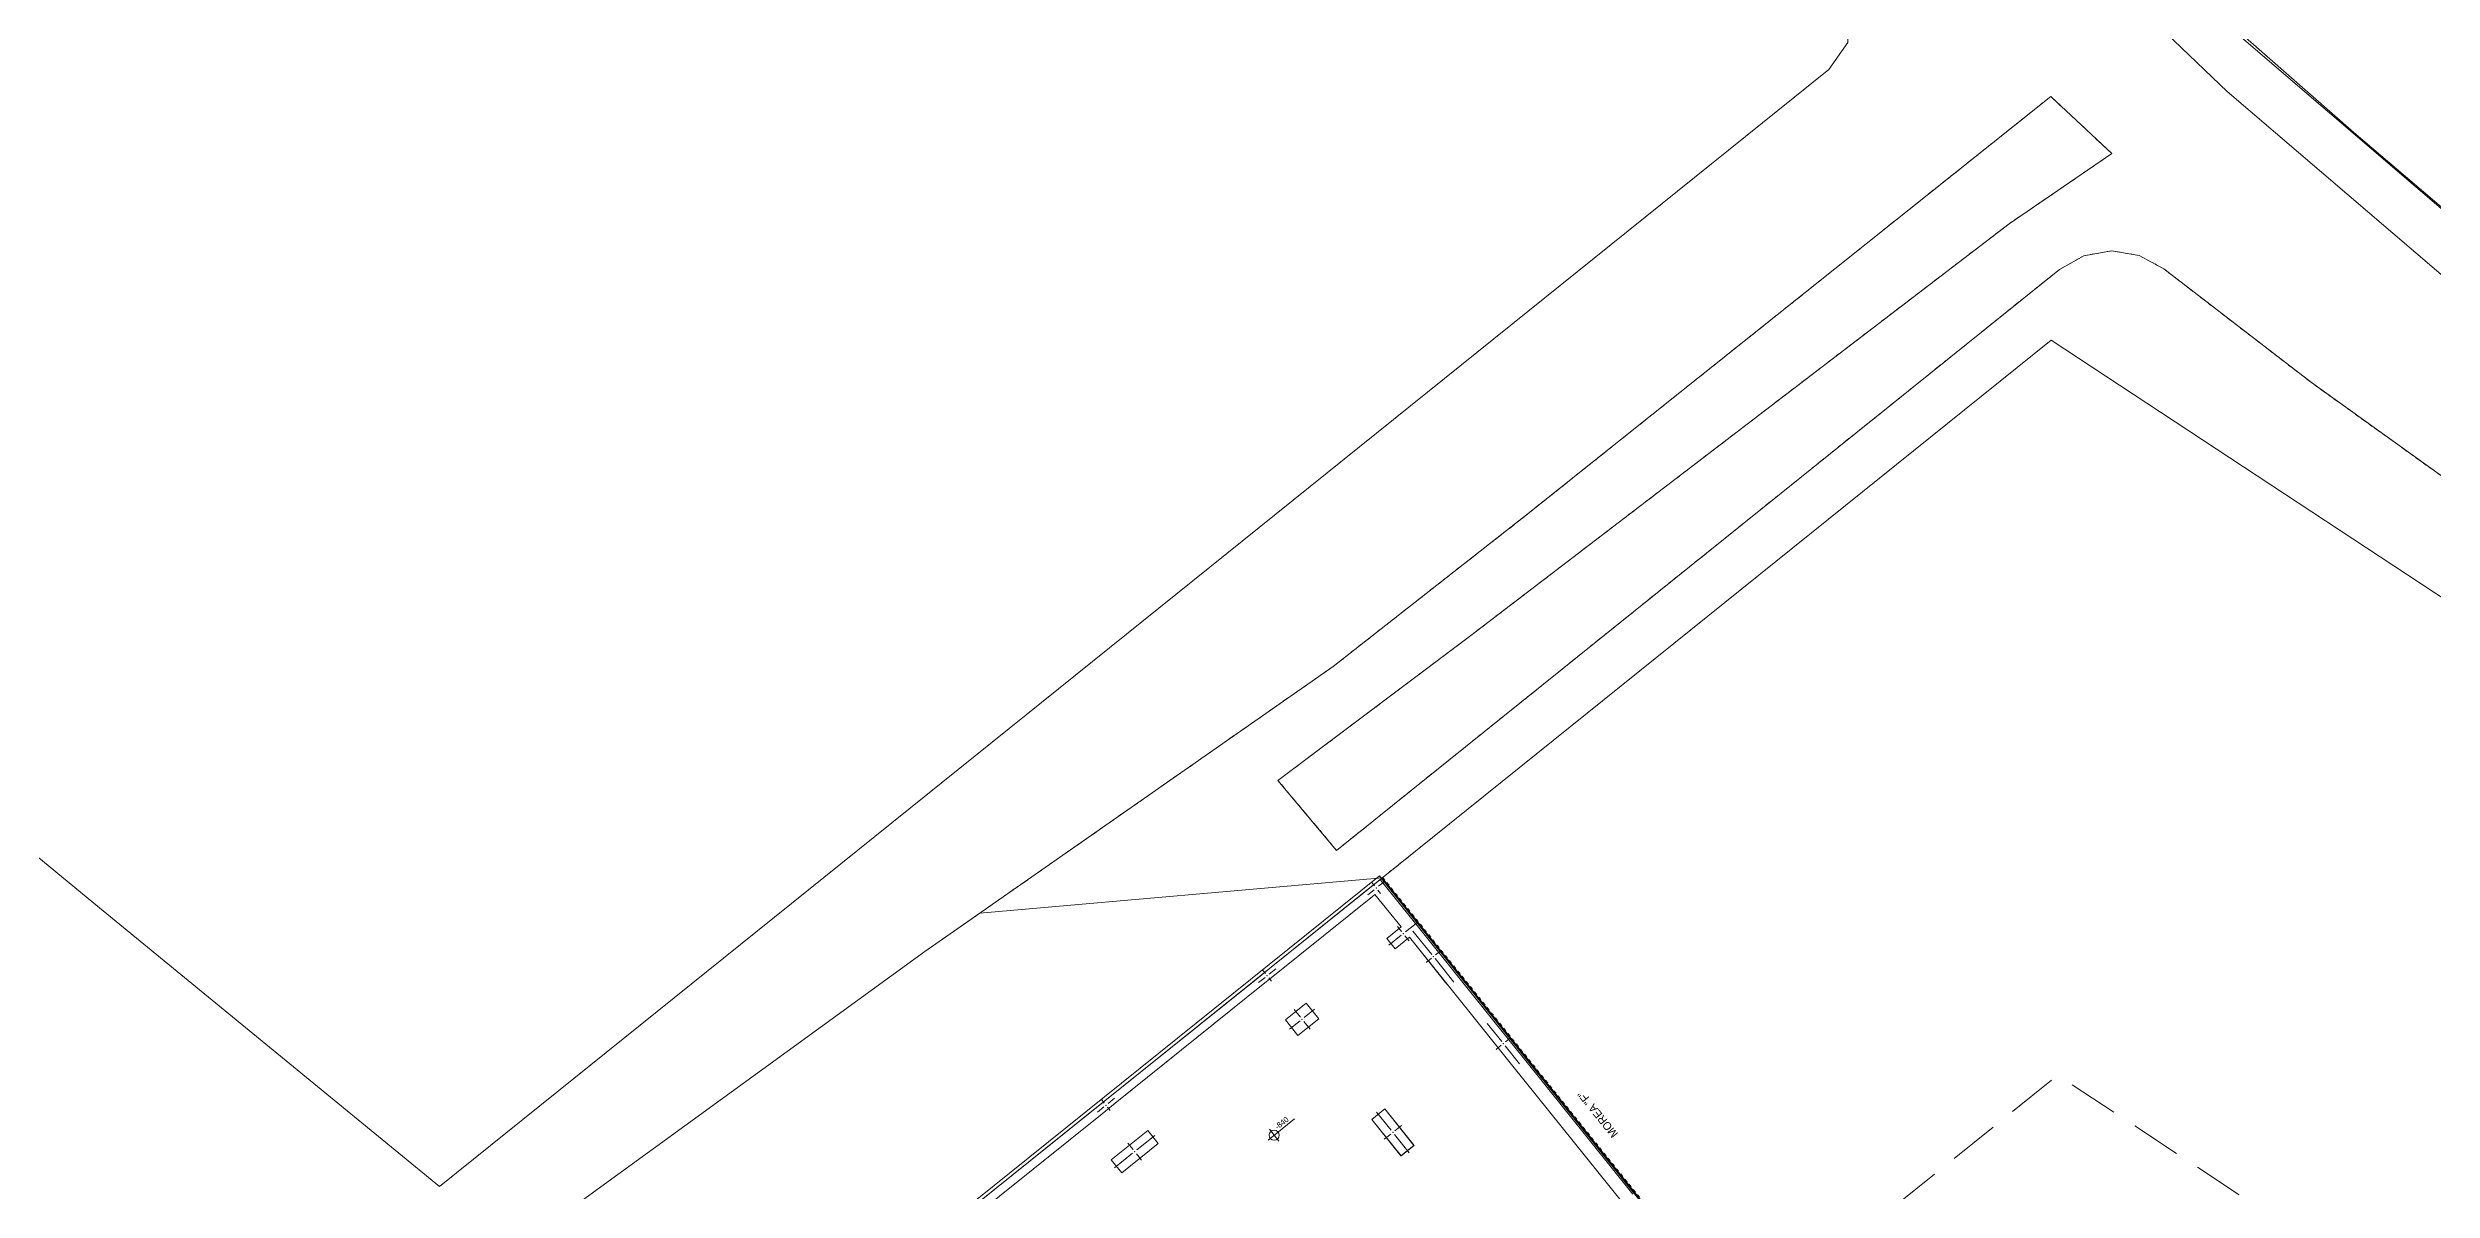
# Model space of a CAD drawing. Header units: metres. Extents: x 7511866 to 7512033, y 4692261 to 4692415.
# Drawn here: x 7511923.9 to 7511995.5, y 4692324.2 to 4692358.4 of the extents above; entities that cross this region are included whole.
import ezdxf

# ---------------------------------------------------------------- set-up
doc = ezdxf.new("R2010")
doc.units = ezdxf.units.M
doc.linetypes.add('DASHED', pattern=[0.75, 0.5, -0.25])
doc.linetypes.add('Dot & Dashed', pattern=[402.166657, 190.5, -105.833333, 0, -105.833324])
for name, color, linetype, lineweight, true_color in [('2D Drafting - General_Pen_No__81', 7, 'Continuous', 20, 0x6a6a6a), ('2D Drafting - General_Pen_No__82', 7, 'Continuous', 20, 0xaaaaaa), ('A - Dimensionimi_Pen_No__156', 7, 'Continuous', 20, 0x54689e), ('A - Parcelat_Pen_No__8', 7, 'Continuous', 35, 0xa80f02)]:
    doc.layers.add(name, color=color, linetype=linetype, lineweight=lineweight, true_color=true_color)
for name, color, linetype, lineweight in [('A - Muret_Pen_No__22', 8, 'Continuous', 35), ('A - Parcelat_Pen_No__101', 252, 'Continuous', 13), ('A - Pllaka meskatit_Pen_No__7', 7, 'Continuous', 35), ('A - Shtyllat_Pen_No__101', 252, 'Continuous', 13), ('A - Shtyllat_Pen_No__22', 8, 'Continuous', 35), ('Asfallt', 97, 'Continuous', 0), ('llg betimi themelet', 97, 'Continuous', 0), ('Parcela Baze', 7, 'Continuous', 0), ('projekt', 97, 'Continuous', 0), ('Themel pllaka o3 ferizaj', 30, 'Continuous', 0), ('trotuar', 155, 'Continuous', 0)]:
    doc.layers.add(name, color=color, linetype=linetype, lineweight=lineweight)
doc.styles.add('GENERATED_STYLE_1', font='GOTHIC.TTF')

# ---------------------------------------------------------------- blocks, each defined once
blk = doc.blocks.new('A$C4D007AD5')
at = {"layer": '2D Drafting - General_Pen_No__82', "color": 253, "linetype": 'DASHED', "lineweight": 0, "true_color": 0xaaaaaa}
blk.add_lwpolyline([(50043, 54407.5), (48881.1, 54407.5), (48881.1, 34607.5), (50043, 34607.5)], dxfattribs=at)
at = {"layer": 'A - Dimensionimi_Pen_No__156', "color": 165, "linetype": 'Continuous', "lineweight": 0, "true_color": 0x54689e}
for points in [[(41271.6, 50421), (42283.5, 50421)], [(41501.6, 50191), (41501.6, 50651)]]:
    blk.add_lwpolyline(points, dxfattribs=at)
at = {"layer": 'A - Dimensionimi_Pen_No__156', "color": 165, "linetype": 'Continuous', "lineweight": 20, "true_color": 0x54689e}
blk.add_circle((41501.6, 50421), 150, dxfattribs=at)
at = {"layer": 'A - Muret_Pen_No__22', "color": 8, "linetype": 'Continuous', "lineweight": 0, "flags": 128}
for points in [[(37881.1, 54407.5), (31281.1, 54407.5)], [(44081.1, 54407.5), (38381.1, 54407.5)], [(48281.1, 54407.5), (44581.1, 54407.5)], [(31281.1, 54157.5), (37881.1, 54157.5)], [(38381.1, 54157.5), (44081.1, 54157.5)], [(44581.1, 54157.5), (48281.1, 54157.5)], [(48381.1, 54157.5), (48381.1, 52907.5)], [(48781.1, 52907.5), (48781.1, 54157.5)], [(48381.1, 50707.5), (48381.1, 48957.5)], [(48781.1, 48957.5), (48781.1, 50707.5)], [(48381.1, 47557.5), (48381.1, 42307.5)], [(48781.1, 42307.5), (48781.1, 47557.5)]]:
    blk.add_lwpolyline(points, dxfattribs=at)
at = {"layer": 'A - Parcelat_Pen_No__101', "color": 252, "linetype": 'Dot & Dashed', "lineweight": 0, "flags": 128}
blk.add_lwpolyline([(43142.6, 29135), (48877.1, 29602.4), (55345.9, 30128.6), (58723.7, 14766.8), (58784, 14442.6), (76117.6, 18660.9), (86320.5, 21144), (85965.8, 21949.6), (83687.4, 28550.8), (83115.2, 32547.7), (81769.7, 41940.9), (81389.7, 43147.8), (79890.7, 48531.6), (78573, 53962.3), (78248.4, 54739.9), (77687.1, 55366.4), (76953.1, 55770), (76122, 55909), (48310.1, 55907.2), (48251.2, 58642.9), (55488, 58408.7), (75800.6, 57921.8), (79523.2, 57631.8), (79168.2, 60115.3), (59109.1, 60181.8), (51686.8, 60271.3), (38791.5, 61141.5)], dxfattribs=at)
at = {"layer": 'A - Parcelat_Pen_No__8', "color": 14, "lineweight": 0, "true_color": 0xa80f02, "flags": 128}
for points in [[(38791.5, 61141.5), (36784, 61276.9), (21623.1, 62020.3), (21904.4, 60681.1), (5729.2, 61972.4), (0, 52573), (544.5, 51155.8), (5990.7, 36973.6), (9629.6, 26081), (16025.4, 6934.4), (27104.5, 10155.5), (37230.6, 12201.3), (40285.2, 12799.4), (38376, 28801.7), (42012.2, 29042.9), (43142.6, 29135)], [(43142.6, 29135), (48856.1, 34707.5), (48856.1, 54407.5), (38791.5, 61141.5)]]:
    blk.add_lwpolyline(points, dxfattribs=at)
at = {"layer": 'A - Pllaka meskatit_Pen_No__7', "color": 7, "linetype": 'Continuous', "lineweight": 0, "flags": 128}
blk.add_lwpolyline([(6381.1, 54507.5), (6381.1, 41657.5), (7531.1, 41657.5), (7531.1, 36757.5), (11431.1, 36757.5), (11431.1, 35007.5), (44181.1, 35007.5), (48831.1, 35007.5), (48831.1, 54507.5)], close=True, dxfattribs=at)
at = {"layer": 'A - Shtyllat_Pen_No__101', "color": 252, "linetype": 'Continuous', "lineweight": 0}
for p, q in [((38131.1, 54362.5), (38131.1, 54487.5)), ((44331.1, 54362.5), (44331.1, 54487.5)), ((48531.1, 54362.5), (48531.1, 54487.5)), ((38051.1, 54282.5), (37801.1, 54282.5)), ((38131.1, 54202.5), (38131.1, 54077.5)), ((38211.1, 54282.5), (38461.1, 54282.5)), ((44251.1, 54282.5), (44001.1, 54282.5)), ((44331.1, 54202.5), (44331.1, 54077.5)), ((44411.1, 54282.5), (44661.1, 54282.5)), ((48451.1, 54282.5), (48201.1, 54282.5)), ((48531.1, 54202.5), (48531.1, 54077.5)), ((48611.1, 54282.5), (48861.1, 54282.5)), ((37931.1, 52737.5), (37931.1, 52987.5)), ((44331.1, 52687.5), (44331.1, 52987.5)), ((48306.1, 52787.5), (48306.1, 52987.5)), ((37851.1, 52657.5), (37151.1, 52657.5)), ((37931.1, 52577.5), (37931.1, 52327.5)), ((38011.1, 52657.5), (38711.1, 52657.5)), ((44251.1, 52607.5), (43851.1, 52607.5)), ((44331.1, 52527.5), (44331.1, 52227.5)), ((44411.1, 52607.5), (44811.1, 52607.5)), ((48226.1, 52707.5), (47751.1, 52707.5)), ((48306.1, 52627.5), (48306.1, 52427.5)), ((48386.1, 52707.5), (48861.1, 52707.5)), ((48581.1, 51687.5), (48581.1, 52587.5)), ((48501.1, 51607.5), (48301.1, 51607.5)), ((48581.1, 51527.5), (48581.1, 50627.5)), ((48661.1, 51607.5), (48861.1, 51607.5)), ((44331.1, 48337.5), (44331.1, 49037.5)), ((48581.1, 48337.5), (48581.1, 49037.5)), ((44251.1, 48257.5), (44001.1, 48257.5)), ((44331.1, 48177.5), (44331.1, 47477.5)), ((44411.1, 48257.5), (44661.1, 48257.5)), ((48501.1, 48257.5), (48301.1, 48257.5)), ((48581.1, 48177.5), (48581.1, 47477.5)), ((48661.1, 48257.5), (48861.1, 48257.5))]:
    blk.add_line(p, q, dxfattribs=at)
at = {"layer": 'A - Shtyllat_Pen_No__101', "color": 252, "linetype": 'Continuous', "lineweight": 13}
for p in [(38131.1, 54282.5), (44331.1, 54282.5), (48531.1, 54282.5), (37931.1, 52657.5), (44331.1, 52607.5), (48306.1, 52707.5), (48581.1, 51607.5), (44331.1, 48257.5), (48581.1, 48257.5)]:
    blk.add_point(p, dxfattribs=at)
at = {"layer": 'A - Shtyllat_Pen_No__22', "color": 8, "linetype": 'Continuous', "lineweight": 0, "flags": 128}
for points in [[(38381.1, 54407.5), (37881.1, 54407.5)], [(44581.1, 54407.5), (44081.1, 54407.5)], [(48381.1, 54407.5), (48281.1, 54407.5)], [(48781.1, 54407.5), (48381.1, 54407.5)], [(48781.1, 54157.5), (48781.1, 54407.5)], [(37881.1, 54157.5), (38381.1, 54157.5)], [(44081.1, 54157.5), (44581.1, 54157.5)], [(48281.1, 54157.5), (48381.1, 54157.5)], [(48381.1, 52907.5), (47831.1, 52907.5), (47831.1, 52507.5), (48381.1, 52507.5)], [(48381.1, 52507.5), (48381.1, 50707.5)], [(48781.1, 52507.5), (48781.1, 52907.5)], [(48781.1, 50707.5), (48781.1, 52507.5)], [(48381.1, 48957.5), (48381.1, 47557.5)], [(48781.1, 47557.5), (48781.1, 48957.5)]]:
    blk.add_lwpolyline(points, dxfattribs=at)
for points in [[(38631.1, 52407.5), (38631.1, 52907.5), (37231.1, 52907.5), (37231.1, 52407.5)], [(44731.1, 52307.5), (44731.1, 52907.5), (43931.1, 52907.5), (43931.1, 52307.5)], [(44581.1, 48957.5), (44081.1, 48957.5), (44081.1, 47557.5), (44581.1, 47557.5)]]:
    blk.add_lwpolyline(points, close=True, dxfattribs=at)
at = {"layer": '2D Drafting - General_Pen_No__81', "color": 251, "linetype": 'Continuous', "lineweight": 20, "true_color": 0x6a6a6a, "insert": (49587.5, 44834.3), "char_height": 240, "attachment_point": 8, "rotation": 90, "style": 'GENERATED_STYLE_1'}
blk.add_mtext('\\A1;MOREA "F"', dxfattribs=at)
at = {"layer": 'A - Dimensionimi_Pen_No__156', "color": 165, "linetype": 'Continuous', "lineweight": 20, "true_color": 0x54689e, "insert": (41907.3, 50480.9), "char_height": 168, "attachment_point": 8, "style": 'GENERATED_STYLE_1'}
blk.add_mtext('\\A1;-840', dxfattribs=at)

msp = doc.modelspace()

# ---------------------------------------------------------------- linework, layer by layer
at = {"layer": 'A - Pllaka meskatit_Pen_No__7', "color": 7, "linetype": 'Continuous', "lineweight": 0, "flags": 128}
msp.add_lwpolyline([(7511930.783, 4692307.016), (7511938.829, 4692296.997), (7511939.726, 4692297.717), (7511942.794, 4692293.897), (7511945.835, 4692296.339), (7511946.931, 4692294.975), (7511972.465, 4692315.483), (7511976.09, 4692318.394), (7511963.88, 4692333.598)], close=True, dxfattribs=at)
at = {"layer": 'A - Shtyllat_Pen_No__22', "color": 8, "linetype": 'Continuous', "lineweight": 0, "flags": 128}
for points in [[(7511963.591, 4692333.238), (7511963.514, 4692333.175)], [(7511963.903, 4692333.489), (7511963.591, 4692333.238)], [(7511964.06, 4692333.294), (7511963.903, 4692333.489)], [(7511963.67, 4692332.981), (7511963.748, 4692333.043)], [(7511964.531, 4692332.069), (7511964.102, 4692331.724), (7511964.352, 4692331.412), (7511964.781, 4692331.757)], [(7511964.781, 4692331.757), (7511965.908, 4692330.353)], [(7511965.093, 4692332.007), (7511964.843, 4692332.319)], [(7511966.22, 4692330.604), (7511965.093, 4692332.007)], [(7511960.629, 4692330.859), (7511960.239, 4692330.545)], [(7511960.395, 4692330.351), (7511960.785, 4692330.664)], [(7511967.004, 4692328.989), (7511967.881, 4692327.897)], [(7511968.193, 4692328.148), (7511967.316, 4692329.239)], [(7511955.795, 4692326.976), (7511955.405, 4692326.663)], [(7511955.562, 4692326.468), (7511955.951, 4692326.781)]]:
    msp.add_lwpolyline(points, dxfattribs=at)
for points in [[(7511962.061, 4692329.315), (7511961.685, 4692329.783), (7511961.061, 4692329.282), (7511961.437, 4692328.814)], [(7511957.242, 4692325.573), (7511956.929, 4692325.963), (7511955.837, 4692325.087), (7511956.151, 4692324.697)], [(7511964.041, 4692326.609), (7511963.652, 4692326.296), (7511964.528, 4692325.205), (7511964.918, 4692325.518)]]:
    msp.add_lwpolyline(points, close=True, dxfattribs=at)
at = {"layer": 'Asfallt'}
msp.add_polyline3d([(7512032.133, 4692338.989, 620.799), (7512022.821, 4692342.556, 620.734), (7512016.031, 4692345.7, 620.719), (7512013.894, 4692346.303, 620.685), (7512011.493, 4692347.938, 620.717), (7512009.538, 4692349.372, 620.639), (7512000.086, 4692357.084, 620.646), (7511983.357, 4692371.604, 620.635), (7511979.545, 4692367.785, 620.538), (7511993.109, 4692355.881, 620.486), (7512002.953, 4692347.506, 620.551), (7512007.926, 4692343.747, 620.612), (7512015.974, 4692339.477, 620.697), (7512019.795, 4692337.693, 620.722), (7512029.736, 4692333.842, 620.707), (7512032.133, 4692338.989, 620.799)], dxfattribs=at)
at = {"layer": 'llg betimi themelet', "flags": 128}
msp.add_lwpolyline([(7511930.845, 4692306.939), (7511963.942, 4692333.519), (7511976.09, 4692318.395), (7511972.465, 4692315.483), (7511947.009, 4692295.038), (7511945.85, 4692296.48), (7511942.731, 4692293.976), (7511939.726, 4692297.718), (7511938.829, 4692296.998)], close=True, dxfattribs=at)
at = {"layer": 'Parcela Baze', "flags": 128}
for points in [[(7511868.089, 4692380.675), (7511937.066, 4692414.438), (7511937.581, 4692414.509), (7511938.619, 4692414.346), (7511942.993, 4692405.116), (7511951.692, 4692387.847), (7511952.79, 4692386.36), (7511954.994, 4692383.377), (7511958.422, 4692378.737), (7511962.664, 4692376.104), (7511969.659, 4692368.194), (7511977.522, 4692360.323), (7511977.965, 4692359.554), (7511977.935, 4692358.579), (7511977.366, 4692357.776), (7511935.682, 4692324.288), (7511925.491, 4692332.643), (7511912.211, 4692343.575)], [(7511937.962, 4692322.418), (7511950.248, 4692331.332), (7511962.497, 4692339.88), (7511968.34, 4692344.458), (7511984.021, 4692356.967), (7511985.853, 4692355.253), (7511982.769, 4692353.148), (7511966.627, 4692340.808), (7511960.838, 4692336.459), (7511962.597, 4692334.363), (7511984.28, 4692351.78), (7511985.015, 4692352.192), (7511985.84, 4692352.337), (7511986.67, 4692352.2), (7511987.41, 4692351.797), (7511991.838, 4692348.388), (7511996.378, 4692345.129)]]:
    msp.add_lwpolyline(points, dxfattribs=at)
at = {"layer": 'Themel pllaka o3 ferizaj', "flags": 128}
msp.add_lwpolyline([(7512009.128, 4692333.136), (7511999.067, 4692317.853), (7511996.7, 4692314.26), (7511986.973, 4692320.665, 0.158744), (7511982.972, 4692321.761, 0.158634), (7511979.093, 4692320.292), (7511976.341, 4692318.082), (7511974.776, 4692320.031), (7511963.942, 4692333.519), (7511984.035, 4692349.657)], format="xyb", close=True, dxfattribs=at)
at = {"layer": 'Themel pllaka o3 ferizaj', "linetype": 'DASHED', "ltscale": 3, "flags": 128}
msp.add_lwpolyline([(7511999.067, 4692317.853), (7511984.226, 4692327.621), (7511974.776, 4692320.031)], dxfattribs=at)
at = {"layer": 'trotuar'}
msp.add_polyline3d([(7512029.694, 4692333.746, 620.824), (7512029.266, 4692332.511, 620.859), (7512018.913, 4692336.479, 620.53), (7512015.043, 4692338.223, 620.586), (7512007.119, 4692342.389, 620.714), (7512002.147, 4692346.142, 620.702), (7511989.307, 4692357.115, 620.517), (7511984.282, 4692361.934, 620.43), (7511982.587, 4692363.023, 620.663), (7511978.442, 4692366.69, 620.705), (7511979.442, 4692367.719, 620.678), (7511983.424, 4692364.13, 620.637), (7511984.966, 4692362.746, 620.509), (7511989.669, 4692358.793, 620.577), (7512002.925, 4692347.45, 620.649), (7512007.882, 4692343.688, 620.67), (7512015.952, 4692339.36, 620.735), (7512019.798, 4692337.62, 620.748), (7512029.694, 4692333.746, 620.824)], dxfattribs=at)

# ---------------------------------------------------------------- block references
at = {"layer": 'projekt', "xscale": 0.001, "yscale": 0.001, "zscale": 0.001, "rotation": 38.76974224568219}
msp.add_blockref('A$C4D007AD5', (7511959.94, 4692260.522), dxfattribs=at)

doc.saveas('drawing.dxf')
